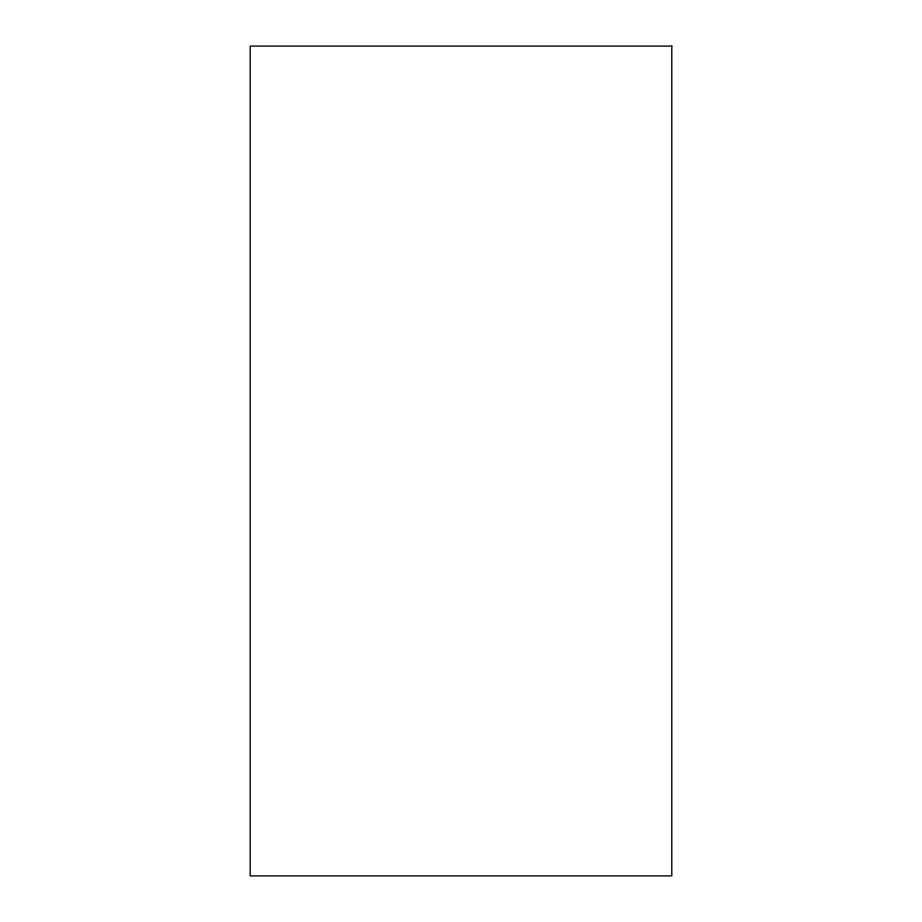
<?xml version="1.0" encoding="UTF-8"?>
<svg xmlns="http://www.w3.org/2000/svg" width="922" height="922" viewBox="0 0 922 922"><rect width="100%" height="100%" fill="white"/><g stroke="black" fill="none" stroke-linecap="round" stroke-linejoin="round"><path stroke-width="1.38" d="M671.804 46.1L250.196 46.1L250.196 875.9L671.804 875.9L671.804 46.1"/></g></svg>
